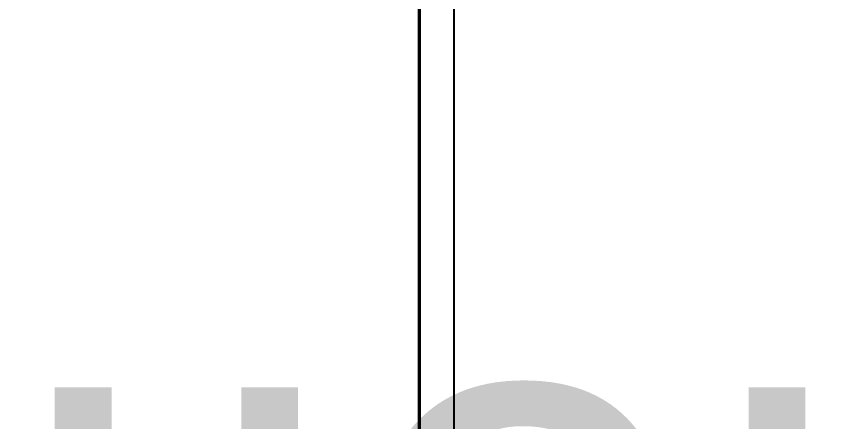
# Model space of a CAD drawing. Header units: metres. Extents: x 1981 to 7362, y 1229 to 3678.
# Drawn here: x 4463.6 to 4582.8, y 2937.7 to 2996.2 of the extents above; entities that cross this region are included whole.
import ezdxf
from ezdxf.enums import TextEntityAlignment as Align

# ---------------------------------------------------------------- set-up
doc = ezdxf.new("R2018")
doc.units = ezdxf.units.M
doc.layers.add('Форматы', color=7, linetype='Continuous')
doc.styles.add('GOST-2.304_Type-B', font='GOST Common.ttf')
doc.styles.get("Standard").update_dxf_attribs({"font": 'GOST Common.ttf'})

# ---------------------------------------------------------------- blocks, each defined once
blk = doc.blocks.new('*U147')
blk.add_lwpolyline([(0, 123), (891, 123), (891, -297), (0, -297)], close=True)
at = {"const_width": 0.5}
blk.add_lwpolyline([(20, 118), (886, 118), (886, -292), (20, -292)], close=True, dxfattribs=at)
at = {"style": 'GOST-2.304_Type-B'}
blk.add_attdef('РАЗРАБОТАЛ', text='', height=2.5, dxfattribs=at).set_placement((721.5, -264.22), align=Align.MIDDLE_LEFT)
at = {"style": 'GOST-2.304_Type-B', "flags": 8}
for tag, height, p in [('ДАТА', 2.5, (761.07, -264.4)), ('ЛИСТ', 3, (857.39, -271.92)), ('ЛИСТОВ', 3, (874.89, -271.92)), ('ФОРМАТ', 3, (851.97, -294.75))]:
    blk.add_attdef(tag, text='', height=height, dxfattribs=at).set_placement(p, align=Align.MIDDLE_CENTER)
at = {"style": 'GOST-2.304_Type-B'}
blk.add_attdef('ПРОВЕРИЛ', (721.75, -270.73), '', height=2.5, dxfattribs=at)
at = {"lineweight": 30, "flags": 104}
for tag, p in [('ТЕПЛОВЫЕ_СЕТИ', (801, -269.5)), ('ИМЯ_ЧЕРТЕЖА', (801, -284.5))]:
    blk.add_attdef(tag, text='', height=3, dxfattribs=at).set_placement(p, align=Align.MIDDLE_CENTER)
blk = doc.blocks.new('*U145')
at = {"style": 'GOST-2.304_Type-B'}
blk.add_attdef('РАЗРАБОТАЛ', text='', height=2.5, dxfattribs=at).set_placement((424.5, -264.22), align=Align.MIDDLE_LEFT)
at = {"style": 'GOST-2.304_Type-B', "flags": 8}
for tag, height, p in [('ДАТА', 2.5, (464.07, -264.4)), ('ЛИСТ', 3, (560.39, -271.92)), ('ЛИСТОВ', 3, (577.89, -271.92)), ('ФОРМАТ', 3, (554.97, -294.75))]:
    blk.add_attdef(tag, text='', height=height, dxfattribs=at).set_placement(p, align=Align.MIDDLE_CENTER)
at = {"style": 'GOST-2.304_Type-B'}
blk.add_attdef('ПРОВЕРИЛ', (424.75, -270.73), '', height=2.5, dxfattribs=at)
at = {"lineweight": 30, "flags": 104}
for tag, p in [('ТЕПЛОВЫЕ_СЕТИ', (504, -269.5)), ('ИМЯ_ЧЕРТЕЖА', (504, -284.5))]:
    blk.add_attdef(tag, text='', height=3, dxfattribs=at).set_placement(p, align=Align.MIDDLE_CENTER)

msp = doc.modelspace()

# ---------------------------------------------------------------- block references
at = {"layer": 'Форматы'}
ref = msp.add_blockref('*U145', (2922.709, 3228.424), dxfattribs=at)
lines = msp.add_mtext('Тепломеханические решения тепловых сетей', dxfattribs={"layer": '0', "insert": (3426.709, 2958.924), "char_height": 70, "attachment_point": 1})
ref.add_attrib('ТЕПЛОВЫЕ_СЕТИ', '', (3426.709, 2958.924), dxfattribs={"flags": 104}).embed_mtext(lines)
msp.add_blockref('*U147', (3635.737, 3173.099), dxfattribs=at)

doc.saveas('drawing.dxf')
